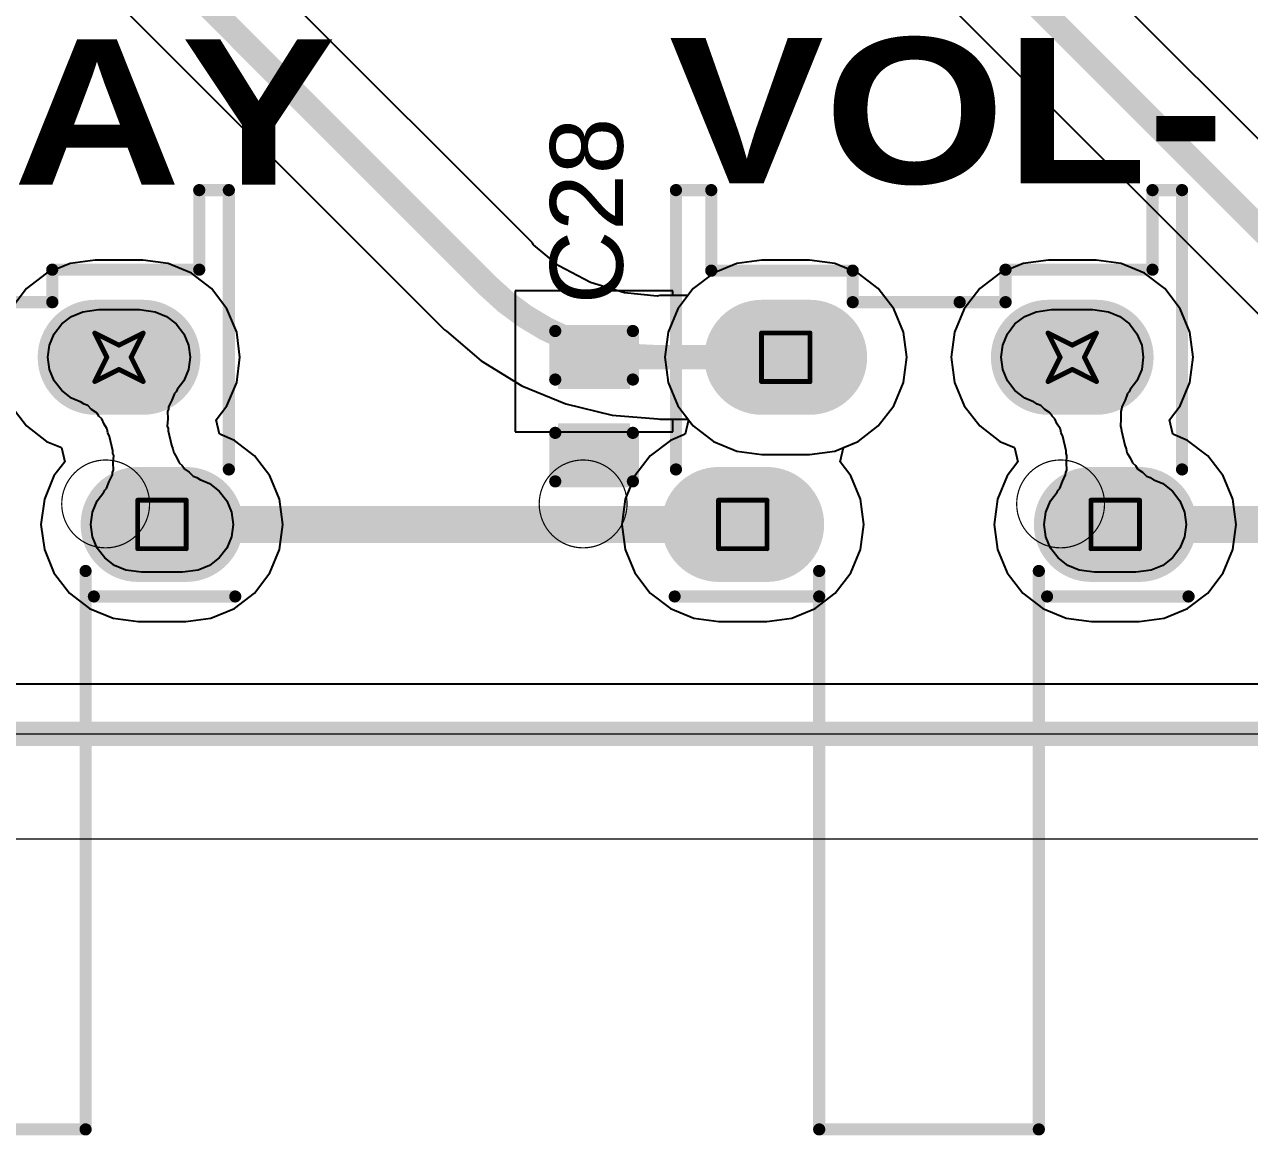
# Model space of a CAD drawing. Header units: inches. Extents: x -5 to 501, y -9 to 81.
# Drawn here: x 43.95 to 56.78, y -4.21 to 7.42 of the extents above; entities that cross this region are included whole.
import ezdxf

# ---------------------------------------------------------------- set-up
doc = ezdxf.new("R2010")
doc.units = ezdxf.units.IN
for name, color, linetype in [('Board Outline', 216, 'Continuous'), ('Bottom Layer', 5, 'Continuous'), ('Bottom Solder', 6, 'Continuous'), ('Drill Drawing', 1, 'Continuous'), ('Ground', 16, 'Continuous'), ('Mechanical 4', 56, 'Continuous'), ('Multi-Layer', 9, 'Continuous'), ('Pad Holes', 156, 'Continuous'), ('Power', 76, 'Continuous'), ('Top Layer', 1, 'Continuous'), ('Top Overlay', 2, 'Continuous'), ('Top Paste', 8, 'Continuous'), ('Top Solder', 216, 'Continuous')]:
    doc.layers.add(name, color=color, linetype=linetype)
doc.styles.add('Arial', font='', dxfattribs={"height": 0.2})
doc.styles.add('Arial Black_Bold', font='', dxfattribs={"height": 0.2})
doc.styles.get('Arial').set_extended_font_data('Arial')
doc.styles.get('Arial Black_Bold').set_extended_font_data('Arial Black', bold=True)

msp = doc.modelspace()

# ---------------------------------------------------------------- hatches: boundary and pattern name
at = {"layer": 'Bottom Layer'}
h = msp.add_hatch(color=5, dxfattribs=at)
edge = h.paths.add_edge_path()
edge.add_arc((44.69, 3.941), 0.5, 90, 270)
edge.add_line((44.69, 3.441), (45.19, 3.441))
edge.add_arc((45.19, 3.941), 0.5, 270, 450)
edge.add_line((45.19, 4.441), (44.69, 4.441))
h = msp.add_hatch(color=5, dxfattribs=at)
edge = h.paths.add_edge_path()
edge.add_arc((51.672, 3.941), 0.5, 90, 270)
edge.add_line((51.672, 3.441), (52.172, 3.441))
edge.add_arc((52.172, 3.941), 0.5, 270, 450)
edge.add_line((52.172, 4.441), (51.672, 4.441))
h = msp.add_hatch(color=5, dxfattribs=at)
edge = h.paths.add_edge_path()
edge.add_arc((54.672, 3.941), 0.5, 90, 270)
edge.add_line((54.672, 3.441), (55.172, 3.441))
edge.add_arc((55.172, 3.941), 0.5, 270, 450)
edge.add_line((55.172, 4.441), (54.672, 4.441))
h = msp.add_hatch(color=5, dxfattribs=at)
edge = h.paths.add_edge_path()
edge.add_arc((45.14, 2.191), 0.5, 90, 270)
edge.add_line((45.14, 1.691), (45.64, 1.691))
edge.add_arc((45.64, 2.191), 0.5, 270, 450)
edge.add_line((45.64, 2.691), (45.14, 2.691))
h = msp.add_hatch(color=5, dxfattribs=at)
edge = h.paths.add_edge_path()
edge.add_arc((51.222, 2.191), 0.5, 90, 270)
edge.add_line((51.222, 1.691), (51.722, 1.691))
edge.add_arc((51.722, 2.191), 0.5, 270, 450)
edge.add_line((51.722, 2.691), (51.222, 2.691))
h = msp.add_hatch(color=5, dxfattribs=at)
edge = h.paths.add_edge_path()
edge.add_arc((55.122, 2.191), 0.5, 90, 270)
edge.add_line((55.122, 1.691), (55.622, 1.691))
edge.add_arc((55.622, 2.191), 0.5, 270, 450)
edge.add_line((55.622, 2.691), (55.122, 2.691))
at = {"layer": 'Bottom Solder'}
h = msp.add_hatch(color=6, dxfattribs=at)
edge = h.paths.add_edge_path()
edge.add_arc((44.69, 3.941), 0.602, 90, 270)
edge.add_line((44.69, 3.339), (45.19, 3.339))
edge.add_arc((45.19, 3.941), 0.602, 270, 450)
edge.add_line((45.19, 4.543), (44.69, 4.543))
h = msp.add_hatch(color=6, dxfattribs=at)
edge = h.paths.add_edge_path()
edge.add_arc((51.672, 3.941), 0.602, 90, 270)
edge.add_line((51.672, 3.339), (52.172, 3.339))
edge.add_arc((52.172, 3.941), 0.602, 270, 450)
edge.add_line((52.172, 4.543), (51.672, 4.543))
h = msp.add_hatch(color=6, dxfattribs=at)
edge = h.paths.add_edge_path()
edge.add_arc((54.672, 3.941), 0.602, 90, 270)
edge.add_line((54.672, 3.339), (55.172, 3.339))
edge.add_arc((55.172, 3.941), 0.602, 270, 450)
edge.add_line((55.172, 4.543), (54.672, 4.543))
h = msp.add_hatch(color=6, dxfattribs=at)
edge = h.paths.add_edge_path()
edge.add_arc((45.14, 2.191), 0.602, 90, 270)
edge.add_line((45.14, 1.589), (45.64, 1.589))
edge.add_arc((45.64, 2.191), 0.602, 270, 450)
edge.add_line((45.64, 2.793), (45.14, 2.793))
h = msp.add_hatch(color=6, dxfattribs=at)
edge = h.paths.add_edge_path()
edge.add_arc((51.222, 2.191), 0.602, 90, 270)
edge.add_line((51.222, 1.589), (51.722, 1.589))
edge.add_arc((51.722, 2.191), 0.602, 270, 450)
edge.add_line((51.722, 2.793), (51.222, 2.793))
h = msp.add_hatch(color=6, dxfattribs=at)
edge = h.paths.add_edge_path()
edge.add_arc((55.122, 2.191), 0.602, 90, 270)
edge.add_line((55.122, 1.589), (55.622, 1.589))
edge.add_arc((55.622, 2.191), 0.602, 270, 450)
edge.add_line((55.622, 2.793), (55.122, 2.793))
at = {"layer": 'Ground'}
h = msp.add_hatch(color=16, dxfattribs=at)
edge = h.paths.add_edge_path()
edge.add_arc((44.69, 3.941), 0.5, 90, 270)
edge.add_line((44.69, 3.441), (45.19, 3.441))
edge.add_arc((45.19, 3.941), 0.5, 270, 450)
edge.add_line((45.19, 4.441), (44.69, 4.441))
h = msp.add_hatch(color=16, dxfattribs=at)
edge = h.paths.add_edge_path()
edge.add_arc((51.672, 3.941), 0.5, 90, 270)
edge.add_line((51.672, 3.441), (52.172, 3.441))
edge.add_arc((52.172, 3.941), 0.5, 270, 450)
edge.add_line((52.172, 4.441), (51.672, 4.441))
h = msp.add_hatch(color=16, dxfattribs=at)
edge = h.paths.add_edge_path()
edge.add_arc((54.672, 3.941), 0.5, 90, 270)
edge.add_line((54.672, 3.441), (55.172, 3.441))
edge.add_arc((55.172, 3.941), 0.5, 270, 450)
edge.add_line((55.172, 4.441), (54.672, 4.441))
h = msp.add_hatch(color=16, dxfattribs=at)
edge = h.paths.add_edge_path()
edge.add_arc((45.14, 2.191), 0.5, 90, 270)
edge.add_line((45.14, 1.691), (45.64, 1.691))
edge.add_arc((45.64, 2.191), 0.5, 270, 450)
edge.add_line((45.64, 2.691), (45.14, 2.691))
h = msp.add_hatch(color=16, dxfattribs=at)
edge = h.paths.add_edge_path()
edge.add_arc((51.222, 2.191), 0.5, 90, 270)
edge.add_line((51.222, 1.691), (51.722, 1.691))
edge.add_arc((51.722, 2.191), 0.5, 270, 450)
edge.add_line((51.722, 2.691), (51.222, 2.691))
h = msp.add_hatch(color=16, dxfattribs=at)
edge = h.paths.add_edge_path()
edge.add_arc((55.122, 2.191), 0.5, 90, 270)
edge.add_line((55.122, 1.691), (55.622, 1.691))
edge.add_arc((55.622, 2.191), 0.5, 270, 450)
edge.add_line((55.622, 2.691), (55.122, 2.691))
at = {"layer": 'Multi-Layer'}
h = msp.add_hatch(color=9, dxfattribs=at)
edge = h.paths.add_edge_path()
edge.add_arc((44.69, 3.941), 0.5, 90, 270)
edge.add_line((44.69, 3.441), (45.19, 3.441))
edge.add_arc((45.19, 3.941), 0.5, 270, 450)
edge.add_line((45.19, 4.441), (44.69, 4.441))
h = msp.add_hatch(color=9, dxfattribs=at)
edge = h.paths.add_edge_path()
edge.add_arc((51.672, 3.941), 0.5, 90, 270)
edge.add_line((51.672, 3.441), (52.172, 3.441))
edge.add_arc((52.172, 3.941), 0.5, 270, 450)
edge.add_line((52.172, 4.441), (51.672, 4.441))
h = msp.add_hatch(color=9, dxfattribs=at)
edge = h.paths.add_edge_path()
edge.add_arc((54.672, 3.941), 0.5, 90, 270)
edge.add_line((54.672, 3.441), (55.172, 3.441))
edge.add_arc((55.172, 3.941), 0.5, 270, 450)
edge.add_line((55.172, 4.441), (54.672, 4.441))
h = msp.add_hatch(color=9, dxfattribs=at)
edge = h.paths.add_edge_path()
edge.add_arc((45.14, 2.191), 0.5, 90, 270)
edge.add_line((45.14, 1.691), (45.64, 1.691))
edge.add_arc((45.64, 2.191), 0.5, 270, 450)
edge.add_line((45.64, 2.691), (45.14, 2.691))
h = msp.add_hatch(color=9, dxfattribs=at)
edge = h.paths.add_edge_path()
edge.add_arc((51.222, 2.191), 0.5, 90, 270)
edge.add_line((51.222, 1.691), (51.722, 1.691))
edge.add_arc((51.722, 2.191), 0.5, 270, 450)
edge.add_line((51.722, 2.691), (51.222, 2.691))
h = msp.add_hatch(color=9, dxfattribs=at)
edge = h.paths.add_edge_path()
edge.add_arc((55.122, 2.191), 0.5, 90, 270)
edge.add_line((55.122, 1.691), (55.622, 1.691))
edge.add_arc((55.622, 2.191), 0.5, 270, 450)
edge.add_line((55.622, 2.691), (55.122, 2.691))
at = {"layer": 'Pad Holes'}
h = msp.add_hatch(color=7, dxfattribs=at)
edge = h.paths.add_edge_path()
edge.add_arc((44.79, 3.941), 0.3, 90, 270)
edge.add_line((44.79, 3.641), (45.09, 3.641))
edge.add_arc((45.09, 3.941), 0.3, 270, 450)
edge.add_line((45.09, 4.241), (44.79, 4.241))
h = msp.add_hatch(color=7, dxfattribs=at)
edge = h.paths.add_edge_path()
edge.add_arc((51.772, 3.941), 0.3, 90, 270)
edge.add_line((51.772, 3.641), (52.072, 3.641))
edge.add_arc((52.072, 3.941), 0.3, 270, 450)
edge.add_line((52.072, 4.241), (51.772, 4.241))
h = msp.add_hatch(color=7, dxfattribs=at)
edge = h.paths.add_edge_path()
edge.add_arc((54.772, 3.941), 0.3, 90, 270)
edge.add_line((54.772, 3.641), (55.072, 3.641))
edge.add_arc((55.072, 3.941), 0.3, 270, 450)
edge.add_line((55.072, 4.241), (54.772, 4.241))
h = msp.add_hatch(color=7, dxfattribs=at)
edge = h.paths.add_edge_path()
edge.add_arc((45.24, 2.191), 0.3, 90, 270)
edge.add_line((45.24, 1.891), (45.54, 1.891))
edge.add_arc((45.54, 2.191), 0.3, 270, 450)
edge.add_line((45.54, 2.491), (45.24, 2.491))
h = msp.add_hatch(color=7, dxfattribs=at)
edge = h.paths.add_edge_path()
edge.add_arc((51.322, 2.191), 0.3, 90, 270)
edge.add_line((51.322, 1.891), (51.622, 1.891))
edge.add_arc((51.622, 2.191), 0.3, 270, 450)
edge.add_line((51.622, 2.491), (51.322, 2.491))
h = msp.add_hatch(color=7, dxfattribs=at)
edge = h.paths.add_edge_path()
edge.add_arc((55.222, 2.191), 0.3, 90, 270)
edge.add_line((55.222, 1.891), (55.522, 1.891))
edge.add_arc((55.522, 2.191), 0.3, 270, 450)
edge.add_line((55.522, 2.491), (55.222, 2.491))
at = {"layer": 'Power'}
h = msp.add_hatch(color=76, dxfattribs=at)
edge = h.paths.add_edge_path()
edge.add_arc((44.69, 3.941), 0.5, 90, 270)
edge.add_line((44.69, 3.441), (45.19, 3.441))
edge.add_arc((45.19, 3.941), 0.5, 270, 450)
edge.add_line((45.19, 4.441), (44.69, 4.441))
h = msp.add_hatch(color=76, dxfattribs=at)
edge = h.paths.add_edge_path()
edge.add_arc((51.672, 3.941), 0.5, 90, 270)
edge.add_line((51.672, 3.441), (52.172, 3.441))
edge.add_arc((52.172, 3.941), 0.5, 270, 450)
edge.add_line((52.172, 4.441), (51.672, 4.441))
h = msp.add_hatch(color=76, dxfattribs=at)
edge = h.paths.add_edge_path()
edge.add_arc((54.672, 3.941), 0.5, 90, 270)
edge.add_line((54.672, 3.441), (55.172, 3.441))
edge.add_arc((55.172, 3.941), 0.5, 270, 450)
edge.add_line((55.172, 4.441), (54.672, 4.441))
h = msp.add_hatch(color=76, dxfattribs=at)
edge = h.paths.add_edge_path()
edge.add_arc((45.14, 2.191), 0.5, 90, 270)
edge.add_line((45.14, 1.691), (45.64, 1.691))
edge.add_arc((45.64, 2.191), 0.5, 270, 450)
edge.add_line((45.64, 2.691), (45.14, 2.691))
h = msp.add_hatch(color=76, dxfattribs=at)
edge = h.paths.add_edge_path()
edge.add_arc((51.222, 2.191), 0.5, 90, 270)
edge.add_line((51.222, 1.691), (51.722, 1.691))
edge.add_arc((51.722, 2.191), 0.5, 270, 450)
edge.add_line((51.722, 2.691), (51.222, 2.691))
h = msp.add_hatch(color=76, dxfattribs=at)
edge = h.paths.add_edge_path()
edge.add_arc((55.122, 2.191), 0.5, 90, 270)
edge.add_line((55.122, 1.691), (55.622, 1.691))
edge.add_arc((55.622, 2.191), 0.5, 270, 450)
edge.add_line((55.622, 2.691), (55.122, 2.691))
at = {"layer": 'Top Layer'}
h = msp.add_hatch(color=1, dxfattribs=at)
edge = h.paths.add_edge_path()
edge.add_arc((44.69, 3.941), 0.5, 90, 270)
edge.add_line((44.69, 3.441), (45.19, 3.441))
edge.add_arc((45.19, 3.941), 0.5, 270, 450)
edge.add_line((45.19, 4.441), (44.69, 4.441))
h = msp.add_hatch(color=1, dxfattribs=at)
edge = h.paths.add_edge_path()
edge.add_arc((51.672, 3.941), 0.5, 90, 270)
edge.add_line((51.672, 3.441), (52.172, 3.441))
edge.add_arc((52.172, 3.941), 0.5, 270, 450)
edge.add_line((52.172, 4.441), (51.672, 4.441))
h = msp.add_hatch(color=1, dxfattribs=at)
edge = h.paths.add_edge_path()
edge.add_arc((54.672, 3.941), 0.5, 90, 270)
edge.add_line((54.672, 3.441), (55.172, 3.441))
edge.add_arc((55.172, 3.941), 0.5, 270, 450)
edge.add_line((55.172, 4.441), (54.672, 4.441))
for points in [[(50.232, 3.67), (49.597, 3.67), (49.597, 4.128), (50.232, 4.128)], [(50.232, 2.731), (49.597, 2.731), (49.597, 3.188), (50.232, 3.188)]]:
    msp.add_hatch(color=1, dxfattribs=at).paths.add_polyline_path(points)
h = msp.add_hatch(color=1, dxfattribs=at)
edge = h.paths.add_edge_path()
edge.add_arc((45.14, 2.191), 0.5, 90, 270)
edge.add_line((45.14, 1.691), (45.64, 1.691))
edge.add_arc((45.64, 2.191), 0.5, 270, 450)
edge.add_line((45.64, 2.691), (45.14, 2.691))
h = msp.add_hatch(color=1, dxfattribs=at)
edge = h.paths.add_edge_path()
edge.add_arc((51.222, 2.191), 0.5, 90, 270)
edge.add_line((51.222, 1.691), (51.722, 1.691))
edge.add_arc((51.722, 2.191), 0.5, 270, 450)
edge.add_line((51.722, 2.691), (51.222, 2.691))
h = msp.add_hatch(color=1, dxfattribs=at)
edge = h.paths.add_edge_path()
edge.add_arc((55.122, 2.191), 0.5, 90, 270)
edge.add_line((55.122, 1.691), (55.622, 1.691))
edge.add_arc((55.622, 2.191), 0.5, 270, 450)
edge.add_line((55.622, 2.691), (55.122, 2.691))
at = {"layer": 'Top Paste'}
for points in [[(50.232, 3.67), (49.597, 3.67), (49.597, 4.128), (50.232, 4.128)], [(50.232, 2.731), (49.597, 2.731), (49.597, 3.188), (50.232, 3.188)]]:
    msp.add_hatch(color=8, dxfattribs=at).paths.add_polyline_path(points)
at = {"layer": 'Top Solder'}
h = msp.add_hatch(color=216, dxfattribs=at)
edge = h.paths.add_edge_path()
edge.add_arc((44.69, 3.941), 0.602, 90, 270)
edge.add_line((44.69, 3.339), (45.19, 3.339))
edge.add_arc((45.19, 3.941), 0.602, 270, 450)
edge.add_line((45.19, 4.543), (44.69, 4.543))
h = msp.add_hatch(color=216, dxfattribs=at)
edge = h.paths.add_edge_path()
edge.add_arc((51.672, 3.941), 0.602, 90, 270)
edge.add_line((51.672, 3.339), (52.172, 3.339))
edge.add_arc((52.172, 3.941), 0.602, 270, 450)
edge.add_line((52.172, 4.543), (51.672, 4.543))
h = msp.add_hatch(color=216, dxfattribs=at)
edge = h.paths.add_edge_path()
edge.add_arc((54.672, 3.941), 0.602, 90, 270)
edge.add_line((54.672, 3.339), (55.172, 3.339))
edge.add_arc((55.172, 3.941), 0.602, 270, 450)
edge.add_line((55.172, 4.543), (54.672, 4.543))
for points in [[(50.292, 3.61), (49.537, 3.61), (49.537, 4.187), (50.292, 4.187)], [(50.292, 2.671), (49.537, 2.671), (49.537, 3.248), (50.292, 3.248)]]:
    msp.add_hatch(color=216, dxfattribs=at).paths.add_polyline_path(points)
h = msp.add_hatch(color=216, dxfattribs=at)
edge = h.paths.add_edge_path()
edge.add_arc((45.14, 2.191), 0.602, 90, 270)
edge.add_line((45.14, 1.589), (45.64, 1.589))
edge.add_arc((45.64, 2.191), 0.602, 270, 450)
edge.add_line((45.64, 2.793), (45.14, 2.793))
h = msp.add_hatch(color=216, dxfattribs=at)
edge = h.paths.add_edge_path()
edge.add_arc((51.222, 2.191), 0.602, 90, 270)
edge.add_line((51.222, 1.589), (51.722, 1.589))
edge.add_arc((51.722, 2.191), 0.602, 270, 450)
edge.add_line((51.722, 2.793), (51.222, 2.793))
h = msp.add_hatch(color=216, dxfattribs=at)
edge = h.paths.add_edge_path()
edge.add_arc((55.122, 2.191), 0.602, 90, 270)
edge.add_line((55.122, 1.589), (55.622, 1.589))
edge.add_arc((55.622, 2.191), 0.602, 270, 450)
edge.add_line((55.622, 2.793), (55.122, 2.793))

# ---------------------------------------------------------------- linework, layer by layer
at = {"layer": 'Board Outline', "const_width": 0.254}
msp.add_lwpolyline([(0, 0), (115, 0)], dxfattribs=at)
at = {"layer": 'Bottom Layer'}
for p, q in [((46.59, 14.673), (57.036, 4.227)), ((49.265, 5.143), (42.553, 11.855)), ((57.952, 5.143), (51.705, 11.39)), ((41.726, 10.85), (48.35, 4.227)), ((49.282, 5.117), (49.265, 5.143)), ((49.547, 4.9), (49.282, 5.117)), ((49.876, 4.724), (49.547, 4.9)), ((51.409, 4.923), (51.164, 4.821)), ((51.672, 4.958), (51.409, 4.923)), ((52.172, 4.958), (51.672, 4.958)), ((52.435, 4.923), (52.172, 4.958)), ((52.68, 4.821), (52.435, 4.923)), ((51.164, 4.821), (50.953, 4.66)), ((52.891, 4.66), (52.68, 4.821)), ((50.233, 4.616), (49.876, 4.724)), ((50.953, 4.66), (50.898, 4.588)), ((53.052, 4.449), (52.891, 4.66)), ((50.574, 4.582), (50.233, 4.616)), ((50.603, 4.588), (50.574, 4.582)), ((50.898, 4.588), (50.603, 4.588)), ((53.154, 4.204), (53.052, 4.449)), ((48.35, 4.227), (48.368, 4.215)), ((48.368, 4.215), (48.732, 3.904)), ((53.189, 3.941), (53.154, 4.204)), ((48.732, 3.904), (49.158, 3.643)), ((53.154, 3.678), (53.189, 3.941)), ((49.158, 3.643), (49.619, 3.452)), ((53.052, 3.433), (53.154, 3.678)), ((49.619, 3.452), (50.105, 3.335)), ((50.105, 3.335), (50.582, 3.298)), ((52.891, 3.222), (53.052, 3.433)), ((50.582, 3.298), (50.603, 3.294)), ((50.603, 3.294), (50.898, 3.294)), ((50.898, 3.294), (50.953, 3.222)), ((50.953, 3.222), (51.164, 3.061)), ((52.68, 3.061), (52.891, 3.222)), ((51.164, 3.061), (51.409, 2.959)), ((51.409, 2.959), (51.672, 2.924)), ((52.172, 2.924), (52.435, 2.959)), ((52.435, 2.959), (52.68, 3.061)), ((51.672, 2.924), (52.172, 2.924)), ((96.027, 0.518), (26.702, 0.518))]:
    msp.add_line(p, q, dxfattribs=at)
at = {"layer": 'Bottom Layer', "const_width": 0.254}
for points in [[(47.048, 15.131), (57.494, 4.685)], [(42.095, 11.397), (48.807, 4.685)], [(50.603, 3.941), (51.922, 3.941)]]:
    msp.add_lwpolyline(points, dxfattribs=at)
at = {"layer": 'Bottom Layer', "const_width": 0.127}
for points in [[(48.744, 4.685, 1), (48.871, 4.685, 1)], [(48.744, 4.685, 1), (48.871, 4.685, 1)], [(50.54, 3.941, 1), (50.667, 3.941, 1)], [(50.54, 3.941, 1), (50.667, 3.941, 1)], [(51.858, 3.941, 1), (51.985, 3.941, 1)]]:
    msp.add_lwpolyline(points, format="xyb", close=True, dxfattribs=at)
at = {"layer": 'Bottom Layer', "const_width": 0.254}
msp.add_lwpolyline([(50.603, 3.941, -0.198912), (48.807, 4.685)], format="xyb", dxfattribs=at)
at = {"layer": 'Drill Drawing', "const_width": 0.0508}
for points in [[(44.686, 4.195), (44.94, 4.068)], [(44.686, 4.195), (44.813, 3.941)], [(44.94, 4.068), (45.194, 4.195)], [(45.067, 3.941), (45.194, 4.195)], [(51.668, 4.195), (52.176, 4.195)], [(51.668, 3.687), (51.668, 4.195)], [(52.176, 3.687), (52.176, 4.195)], [(54.668, 4.195), (54.922, 4.068)], [(54.668, 4.195), (54.795, 3.941)], [(54.922, 4.068), (55.176, 4.195)], [(55.049, 3.941), (55.176, 4.195)], [(44.686, 3.687), (44.813, 3.941)], [(45.067, 3.941), (45.194, 3.687)], [(54.668, 3.687), (54.795, 3.941)], [(55.049, 3.941), (55.176, 3.687)], [(44.686, 3.687), (44.94, 3.814)], [(44.94, 3.814), (45.194, 3.687)], [(54.668, 3.687), (54.922, 3.814)], [(54.922, 3.814), (55.176, 3.687)], [(51.668, 3.687), (52.176, 3.687)], [(45.136, 2.445), (45.644, 2.445)], [(45.136, 1.937), (45.136, 2.445)], [(45.644, 1.937), (45.644, 2.445)], [(51.218, 2.445), (51.726, 2.445)], [(51.218, 1.937), (51.218, 2.445)], [(51.726, 1.937), (51.726, 2.445)], [(55.118, 2.445), (55.626, 2.445)], [(55.118, 1.937), (55.118, 2.445)], [(55.626, 1.937), (55.626, 2.445)], [(45.136, 1.937), (45.644, 1.937)], [(51.218, 1.937), (51.726, 1.937)], [(55.118, 1.937), (55.626, 1.937)]]:
    msp.add_lwpolyline(points, dxfattribs=at)
at = {"layer": 'Drill Drawing', "const_width": 0.0254}
for points in [[(44.673, 4.195, 1), (44.698, 4.195, 1)], [(44.673, 4.195, 1), (44.698, 4.195, 1)], [(45.181, 4.195, 1), (45.206, 4.195, 1)], [(45.181, 4.195, 1), (45.206, 4.195, 1)], [(51.655, 4.195, 1), (51.681, 4.195, 1)], [(51.655, 4.195, 1), (51.681, 4.195, 1)], [(52.163, 4.195, 1), (52.189, 4.195, 1)], [(52.163, 4.195, 1), (52.189, 4.195, 1)], [(54.655, 4.195, 1), (54.681, 4.195, 1)], [(54.655, 4.195, 1), (54.681, 4.195, 1)], [(55.163, 4.195, 1), (55.189, 4.195, 1)], [(55.163, 4.195, 1), (55.189, 4.195, 1)], [(44.927, 4.068, 1), (44.952, 4.068, 1)], [(44.927, 4.068, 1), (44.952, 4.068, 1)], [(54.909, 4.068, 1), (54.935, 4.068, 1)], [(54.909, 4.068, 1), (54.935, 4.068, 1)], [(44.8, 3.941, 1), (44.825, 3.941, 1)], [(44.8, 3.941, 1), (44.825, 3.941, 1)], [(45.054, 3.941, 1), (45.079, 3.941, 1)], [(45.054, 3.941, 1), (45.079, 3.941, 1)], [(54.782, 3.941, 1), (54.808, 3.941, 1)], [(54.782, 3.941, 1), (54.808, 3.941, 1)], [(55.036, 3.941, 1), (55.062, 3.941, 1)], [(55.036, 3.941, 1), (55.062, 3.941, 1)], [(44.927, 3.814, 1), (44.952, 3.814, 1)], [(44.927, 3.814, 1), (44.952, 3.814, 1)], [(54.909, 3.814, 1), (54.935, 3.814, 1)], [(54.909, 3.814, 1), (54.935, 3.814, 1)], [(44.673, 3.687, 1), (44.698, 3.687, 1)], [(44.673, 3.687, 1), (44.698, 3.687, 1)], [(45.181, 3.687, 1), (45.206, 3.687, 1)], [(45.181, 3.687, 1), (45.206, 3.687, 1)], [(51.655, 3.687, 1), (51.681, 3.687, 1)], [(51.655, 3.687, 1), (51.681, 3.687, 1)], [(52.163, 3.687, 1), (52.189, 3.687, 1)], [(52.163, 3.687, 1), (52.189, 3.687, 1)], [(54.655, 3.687, 1), (54.681, 3.687, 1)], [(54.655, 3.687, 1), (54.681, 3.687, 1)], [(55.163, 3.687, 1), (55.189, 3.687, 1)], [(55.163, 3.687, 1), (55.189, 3.687, 1)], [(45.123, 2.445, 1), (45.148, 2.445, 1)], [(45.123, 2.445, 1), (45.148, 2.445, 1)], [(45.631, 2.445, 1), (45.657, 2.445, 1)], [(45.631, 2.445, 1), (45.657, 2.445, 1)], [(51.205, 2.445, 1), (51.231, 2.445, 1)], [(51.205, 2.445, 1), (51.231, 2.445, 1)], [(51.713, 2.445, 1), (51.739, 2.445, 1)], [(51.713, 2.445, 1), (51.739, 2.445, 1)], [(55.105, 2.445, 1), (55.131, 2.445, 1)], [(55.105, 2.445, 1), (55.131, 2.445, 1)], [(55.613, 2.445, 1), (55.639, 2.445, 1)], [(55.613, 2.445, 1), (55.639, 2.445, 1)], [(45.123, 1.937, 1), (45.148, 1.937, 1)], [(45.123, 1.937, 1), (45.148, 1.937, 1)], [(45.631, 1.937, 1), (45.657, 1.937, 1)], [(45.631, 1.937, 1), (45.657, 1.937, 1)], [(51.205, 1.937, 1), (51.231, 1.937, 1)], [(51.205, 1.937, 1), (51.231, 1.937, 1)], [(51.713, 1.937, 1), (51.739, 1.937, 1)], [(51.713, 1.937, 1), (51.739, 1.937, 1)], [(55.105, 1.937, 1), (55.131, 1.937, 1)], [(55.105, 1.937, 1), (55.131, 1.937, 1)], [(55.613, 1.937, 1), (55.639, 1.937, 1)], [(55.613, 1.937, 1), (55.639, 1.937, 1)]]:
    msp.add_lwpolyline(points, format="xyb", close=True, dxfattribs=at)
at = {"layer": 'Ground'}
for p, q in [((51.409, 4.923), (51.164, 4.821)), ((51.672, 4.958), (51.409, 4.923)), ((52.172, 4.958), (51.672, 4.958)), ((52.435, 4.923), (52.172, 4.958)), ((52.68, 4.821), (52.435, 4.923)), ((51.164, 4.821), (50.953, 4.66)), ((52.891, 4.66), (52.68, 4.821)), ((50.953, 4.66), (50.791, 4.449)), ((53.052, 4.449), (52.891, 4.66)), ((50.791, 4.449), (50.69, 4.204)), ((53.154, 4.204), (53.052, 4.449)), ((50.69, 4.204), (50.655, 3.941)), ((53.189, 3.941), (53.154, 4.204)), ((50.655, 3.941), (50.69, 3.678)), ((53.154, 3.678), (53.189, 3.941)), ((50.69, 3.678), (50.791, 3.433)), ((53.052, 3.433), (53.154, 3.678)), ((50.791, 3.433), (50.953, 3.222)), ((52.891, 3.222), (53.052, 3.433)), ((50.953, 3.222), (51.164, 3.061)), ((52.68, 3.061), (52.891, 3.222)), ((51.164, 3.061), (51.409, 2.959)), ((51.409, 2.959), (51.672, 2.924)), ((52.172, 2.924), (52.435, 2.959)), ((52.435, 2.959), (52.68, 3.061)), ((51.672, 2.924), (52.172, 2.924)), ((96.027, 0.518), (0.518, 0.518))]:
    msp.add_line(p, q, dxfattribs=at)
at = {"layer": 'Mechanical 4'}
for points, const_width in [([(45.26, 2.406, 1), (44.34, 2.406, 1)], 0.0127), ([(50.26, 2.406, 1), (49.34, 2.406, 1)], 0.0127), ([(55.26, 2.406, 1), (54.34, 2.406, 1)], 0.0127), ([(44.337, 2.406, 1), (44.343, 2.406, 1)], 0.00635), ([(45.257, 2.406, 1), (45.263, 2.406, 1)], 0.00635), ([(49.337, 2.406, 1), (49.343, 2.406, 1)], 0.00635), ([(50.257, 2.406, 1), (50.263, 2.406, 1)], 0.00635), ([(54.337, 2.406, 1), (54.343, 2.406, 1)], 0.00635), ([(55.257, 2.406, 1), (55.263, 2.406, 1)], 0.00635)]:
    msp.add_lwpolyline(points, format="xyb", close=True, dxfattribs=dict(at, const_width=const_width))
at = {"layer": 'Mechanical 4', "const_width": 0.0127}
for points in [[(0.001, -0.002), (115.001, -0.002)], [(4.678, -1.102), (110.278, -1.102)]]:
    msp.add_lwpolyline(points, dxfattribs=at)
at = {"layer": 'Power'}
for p, q in [((44.427, 4.923), (44.181, 4.821)), ((44.69, 4.958), (44.427, 4.923)), ((45.19, 4.958), (44.69, 4.958)), ((45.453, 4.923), (45.19, 4.958)), ((45.698, 4.821), (45.453, 4.923)), ((51.409, 4.923), (51.164, 4.821)), ((51.672, 4.958), (51.409, 4.923)), ((52.172, 4.958), (51.672, 4.958)), ((52.435, 4.923), (52.172, 4.958)), ((52.68, 4.821), (52.435, 4.923)), ((54.409, 4.923), (54.164, 4.821)), ((54.672, 4.958), (54.409, 4.923)), ((55.172, 4.958), (54.672, 4.958)), ((55.435, 4.923), (55.172, 4.958)), ((55.68, 4.821), (55.435, 4.923)), ((44.181, 4.821), (43.971, 4.66)), ((45.909, 4.66), (45.698, 4.821)), ((51.164, 4.821), (50.953, 4.66)), ((52.891, 4.66), (52.68, 4.821)), ((54.164, 4.821), (53.953, 4.66)), ((55.891, 4.66), (55.68, 4.821)), ((43.971, 4.66), (43.809, 4.449)), ((46.07, 4.449), (45.909, 4.66)), ((50.953, 4.66), (50.791, 4.449)), ((53.052, 4.449), (52.891, 4.66)), ((53.953, 4.66), (53.791, 4.449)), ((56.052, 4.449), (55.891, 4.66)), ((44.34, 4.291), (44.443, 4.369)), ((44.443, 4.369), (44.562, 4.418)), ((44.562, 4.418), (44.724, 4.44)), ((44.724, 4.44), (45.156, 4.44)), ((45.156, 4.44), (45.318, 4.418)), ((45.318, 4.418), (45.437, 4.369)), ((45.437, 4.369), (45.539, 4.291)), ((46.172, 4.204), (46.07, 4.449)), ((50.791, 4.449), (50.69, 4.204)), ((53.154, 4.204), (53.052, 4.449)), ((53.791, 4.449), (53.69, 4.204)), ((54.322, 4.291), (54.425, 4.369)), ((54.425, 4.369), (54.544, 4.418)), ((54.544, 4.418), (54.706, 4.44)), ((54.706, 4.44), (55.138, 4.44)), ((55.138, 4.44), (55.3, 4.418)), ((55.3, 4.418), (55.419, 4.369)), ((55.419, 4.369), (55.521, 4.291)), ((56.154, 4.204), (56.052, 4.449)), ((44.262, 4.188), (44.34, 4.291)), ((45.539, 4.291), (45.618, 4.188)), ((54.244, 4.188), (54.322, 4.291)), ((55.521, 4.291), (55.6, 4.188)), ((44.212, 4.069), (44.262, 4.188)), ((45.618, 4.188), (45.667, 4.069)), ((46.206, 3.941), (46.172, 4.204)), ((50.69, 4.204), (50.655, 3.941)), ((53.189, 3.941), (53.154, 4.204)), ((53.69, 4.204), (53.655, 3.941)), ((54.195, 4.069), (54.244, 4.188)), ((55.6, 4.188), (55.649, 4.069)), ((56.189, 3.941), (56.154, 4.204)), ((44.195, 3.941), (44.212, 4.069)), ((45.667, 4.069), (45.684, 3.941)), ((54.178, 3.941), (54.195, 4.069)), ((55.649, 4.069), (55.666, 3.941)), ((44.212, 3.813), (44.195, 3.941)), ((45.684, 3.941), (45.667, 3.813)), ((46.172, 3.678), (46.206, 3.941)), ((50.655, 3.941), (50.69, 3.678)), ((53.154, 3.678), (53.189, 3.941)), ((53.655, 3.941), (53.69, 3.678)), ((54.195, 3.813), (54.178, 3.941)), ((55.666, 3.941), (55.649, 3.813)), ((56.154, 3.678), (56.189, 3.941)), ((44.262, 3.694), (44.212, 3.813)), ((45.667, 3.813), (45.618, 3.694)), ((54.244, 3.694), (54.195, 3.813)), ((55.649, 3.813), (55.6, 3.694)), ((44.34, 3.592), (44.262, 3.694)), ((45.548, 3.603), (45.537, 3.581)), ((45.618, 3.694), (45.548, 3.603)), ((46.07, 3.433), (46.172, 3.678)), ((50.69, 3.678), (50.791, 3.433)), ((53.052, 3.433), (53.154, 3.678)), ((53.69, 3.678), (53.791, 3.433)), ((54.322, 3.592), (54.244, 3.694)), ((55.53, 3.603), (55.519, 3.581)), ((55.6, 3.694), (55.53, 3.603)), ((56.052, 3.433), (56.154, 3.678)), ((44.443, 3.513), (44.34, 3.592)), ((44.534, 3.475), (44.443, 3.513)), ((44.536, 3.474), (44.534, 3.475)), ((44.538, 3.473), (44.536, 3.474)), ((44.574, 3.449), (44.538, 3.473)), ((45.493, 3.491), (45.458, 3.421)), ((45.52, 3.563), (45.493, 3.491)), ((45.537, 3.581), (45.52, 3.563)), ((54.425, 3.513), (54.322, 3.592)), ((54.516, 3.475), (54.425, 3.513)), ((54.518, 3.474), (54.516, 3.475)), ((54.52, 3.473), (54.518, 3.474)), ((54.556, 3.449), (54.52, 3.473)), ((55.475, 3.491), (55.441, 3.421)), ((55.502, 3.563), (55.475, 3.491)), ((55.519, 3.581), (55.502, 3.563)), ((43.809, 3.433), (43.971, 3.222)), ((44.612, 3.435), (44.574, 3.449)), ((44.653, 3.395), (44.612, 3.435)), ((44.702, 3.363), (44.653, 3.395)), ((44.703, 3.361), (44.702, 3.363)), ((44.705, 3.36), (44.703, 3.361)), ((44.706, 3.359), (44.705, 3.36)), ((44.728, 3.324), (44.706, 3.359)), ((45.457, 3.397), (45.448, 3.374)), ((45.448, 3.374), (45.45, 3.297)), ((45.458, 3.421), (45.457, 3.397)), ((45.959, 3.287), (46.07, 3.433)), ((50.791, 3.433), (50.903, 3.287)), ((52.891, 3.222), (53.052, 3.433)), ((53.791, 3.433), (53.953, 3.222)), ((54.594, 3.435), (54.556, 3.449)), ((54.635, 3.395), (54.594, 3.435)), ((54.684, 3.363), (54.635, 3.395)), ((54.685, 3.361), (54.684, 3.363)), ((54.687, 3.36), (54.685, 3.361)), ((54.688, 3.359), (54.687, 3.36)), ((54.711, 3.324), (54.688, 3.359)), ((55.439, 3.397), (55.43, 3.374)), ((55.43, 3.374), (55.432, 3.297)), ((55.441, 3.421), (55.439, 3.397)), ((55.941, 3.287), (56.052, 3.433)), ((43.971, 3.222), (44.181, 3.061)), ((44.759, 3.296), (44.728, 3.324)), ((44.783, 3.242), (44.759, 3.296)), ((44.814, 3.195), (44.783, 3.242)), ((45.45, 3.297), (45.445, 3.22)), ((45.445, 3.22), (45.453, 3.197)), ((45.993, 3.136), (45.959, 3.287)), ((50.903, 3.287), (50.868, 3.136)), ((52.68, 3.061), (52.891, 3.222)), ((53.953, 3.222), (54.164, 3.061)), ((54.741, 3.296), (54.711, 3.324)), ((54.765, 3.242), (54.741, 3.296)), ((54.796, 3.195), (54.765, 3.242)), ((55.432, 3.297), (55.427, 3.22)), ((55.427, 3.22), (55.435, 3.197)), ((55.976, 3.136), (55.941, 3.287)), ((44.814, 3.193), (44.814, 3.195)), ((44.817, 3.19), (44.814, 3.193)), ((44.824, 3.149), (44.817, 3.19)), ((44.841, 3.111), (44.824, 3.149)), ((44.876, 2.96), (44.841, 3.111)), ((45.453, 3.197), (45.454, 3.172)), ((45.454, 3.172), (45.488, 3.021)), ((45.994, 3.135), (45.993, 3.136)), ((46.148, 3.071), (45.994, 3.135)), ((50.868, 3.135), (50.714, 3.071)), ((50.868, 3.136), (50.868, 3.135)), ((54.797, 3.193), (54.796, 3.195)), ((54.799, 3.19), (54.797, 3.193)), ((54.806, 3.149), (54.799, 3.19)), ((54.823, 3.111), (54.806, 3.149)), ((54.858, 2.96), (54.823, 3.111)), ((55.435, 3.197), (55.436, 3.172)), ((55.436, 3.172), (55.471, 3.021)), ((55.976, 3.135), (55.976, 3.136)), ((56.13, 3.071), (55.976, 3.135)), ((44.181, 3.061), (44.336, 2.997)), ((44.336, 2.997), (44.336, 2.996)), ((44.336, 2.996), (44.371, 2.845)), ((44.876, 2.935), (44.876, 2.96)), ((45.488, 3.021), (45.505, 2.983)), ((45.505, 2.983), (45.513, 2.942)), ((46.359, 2.91), (46.148, 3.071)), ((50.714, 3.071), (50.503, 2.91)), ((52.491, 2.845), (52.525, 2.996)), ((52.525, 2.996), (52.526, 2.997)), ((52.526, 2.997), (52.68, 3.061)), ((54.164, 3.061), (54.318, 2.997)), ((54.318, 2.997), (54.318, 2.996)), ((54.318, 2.996), (54.353, 2.845)), ((54.859, 2.935), (54.858, 2.96)), ((55.471, 3.021), (55.488, 2.983)), ((55.488, 2.983), (55.495, 2.942)), ((56.341, 2.91), (56.13, 3.071)), ((44.371, 2.845), (44.259, 2.699)), ((44.884, 2.912), (44.876, 2.935)), ((44.879, 2.835), (44.884, 2.912)), ((44.881, 2.758), (44.879, 2.835)), ((45.513, 2.942), (45.515, 2.939)), ((45.515, 2.939), (45.516, 2.937)), ((45.516, 2.937), (45.547, 2.89)), ((45.547, 2.89), (45.571, 2.836)), ((45.571, 2.836), (45.601, 2.808)), ((46.52, 2.699), (46.359, 2.91)), ((50.503, 2.91), (50.341, 2.699)), ((52.602, 2.699), (52.491, 2.845)), ((54.353, 2.845), (54.242, 2.699)), ((54.867, 2.912), (54.859, 2.935)), ((54.862, 2.835), (54.867, 2.912)), ((54.864, 2.758), (54.862, 2.835)), ((55.495, 2.942), (55.497, 2.939)), ((55.497, 2.939), (55.498, 2.937)), ((55.498, 2.937), (55.529, 2.89)), ((55.529, 2.89), (55.553, 2.836)), ((55.553, 2.836), (55.583, 2.808)), ((56.503, 2.699), (56.341, 2.91)), ((44.259, 2.699), (44.158, 2.454)), ((44.837, 2.641), (44.871, 2.711)), ((44.871, 2.711), (44.873, 2.735)), ((44.873, 2.735), (44.881, 2.758)), ((45.601, 2.808), (45.624, 2.773)), ((45.624, 2.773), (45.625, 2.772)), ((45.625, 2.772), (45.627, 2.771)), ((45.627, 2.771), (45.628, 2.769)), ((45.628, 2.769), (45.676, 2.737)), ((45.676, 2.737), (45.718, 2.697)), ((45.718, 2.697), (45.756, 2.683)), ((46.622, 2.454), (46.52, 2.699)), ((50.341, 2.699), (50.24, 2.454)), ((52.704, 2.454), (52.602, 2.699)), ((54.242, 2.699), (54.14, 2.454)), ((54.819, 2.641), (54.853, 2.711)), ((54.853, 2.711), (54.855, 2.735)), ((54.855, 2.735), (54.864, 2.758)), ((55.583, 2.808), (55.606, 2.773)), ((55.606, 2.773), (55.607, 2.772)), ((55.607, 2.772), (55.609, 2.771)), ((55.609, 2.771), (55.61, 2.769)), ((55.61, 2.769), (55.659, 2.737)), ((55.659, 2.737), (55.7, 2.697)), ((55.7, 2.697), (55.738, 2.683)), ((56.604, 2.454), (56.503, 2.699)), ((44.793, 2.551), (44.809, 2.569)), ((44.809, 2.569), (44.837, 2.641)), ((45.756, 2.683), (45.792, 2.658)), ((45.792, 2.658), (45.794, 2.658)), ((45.794, 2.658), (45.796, 2.657)), ((45.796, 2.657), (45.887, 2.619)), ((45.887, 2.619), (45.989, 2.54)), ((54.775, 2.551), (54.792, 2.569)), ((54.792, 2.569), (54.819, 2.641)), ((55.738, 2.683), (55.774, 2.658)), ((55.774, 2.658), (55.776, 2.658)), ((55.776, 2.658), (55.778, 2.657)), ((55.778, 2.657), (55.869, 2.619)), ((55.869, 2.619), (55.972, 2.54)), ((44.158, 2.454), (44.123, 2.191)), ((44.662, 2.319), (44.712, 2.438)), ((44.712, 2.438), (44.782, 2.529)), ((44.782, 2.529), (44.793, 2.551)), ((45.989, 2.54), (46.068, 2.438)), ((46.068, 2.438), (46.117, 2.319)), ((46.657, 2.191), (46.622, 2.454)), ((50.24, 2.454), (50.205, 2.191)), ((52.739, 2.191), (52.704, 2.454)), ((54.14, 2.454), (54.105, 2.191)), ((54.645, 2.319), (54.694, 2.438)), ((54.694, 2.438), (54.764, 2.529)), ((54.764, 2.529), (54.775, 2.551)), ((55.972, 2.54), (56.05, 2.438)), ((56.05, 2.438), (56.099, 2.319)), ((56.639, 2.191), (56.604, 2.454)), ((44.646, 2.191), (44.662, 2.319)), ((46.117, 2.319), (46.134, 2.191)), ((54.628, 2.191), (54.645, 2.319)), ((56.099, 2.319), (56.116, 2.191)), ((44.123, 2.191), (44.158, 1.928)), ((44.662, 2.063), (44.646, 2.191)), ((46.134, 2.191), (46.117, 2.063)), ((46.622, 1.928), (46.657, 2.191)), ((50.205, 2.191), (50.24, 1.928)), ((52.704, 1.928), (52.739, 2.191)), ((54.105, 2.191), (54.14, 1.928)), ((54.645, 2.063), (54.628, 2.191)), ((56.116, 2.191), (56.099, 2.063)), ((56.604, 1.928), (56.639, 2.191)), ((44.712, 1.944), (44.662, 2.063)), ((46.117, 2.063), (46.068, 1.944)), ((54.694, 1.944), (54.645, 2.063)), ((56.099, 2.063), (56.05, 1.944)), ((44.158, 1.928), (44.259, 1.683)), ((44.79, 1.841), (44.712, 1.944)), ((46.068, 1.944), (45.989, 1.841)), ((46.52, 1.683), (46.622, 1.928)), ((50.24, 1.928), (50.341, 1.683)), ((52.602, 1.683), (52.704, 1.928)), ((54.14, 1.928), (54.242, 1.683)), ((54.773, 1.841), (54.694, 1.944)), ((56.05, 1.944), (55.972, 1.841)), ((56.503, 1.683), (56.604, 1.928)), ((44.893, 1.763), (44.79, 1.841)), ((45.989, 1.841), (45.887, 1.763)), ((54.875, 1.763), (54.773, 1.841)), ((55.972, 1.841), (55.869, 1.763)), ((44.259, 1.683), (44.421, 1.472)), ((45.012, 1.714), (44.893, 1.763)), ((45.174, 1.692), (45.012, 1.714)), ((45.606, 1.692), (45.174, 1.692)), ((45.768, 1.714), (45.606, 1.692)), ((45.887, 1.763), (45.768, 1.714)), ((46.359, 1.472), (46.52, 1.683)), ((50.341, 1.683), (50.503, 1.472)), ((52.441, 1.472), (52.602, 1.683)), ((54.242, 1.683), (54.403, 1.472)), ((54.994, 1.714), (54.875, 1.763)), ((55.156, 1.692), (54.994, 1.714)), ((55.588, 1.692), (55.156, 1.692)), ((55.75, 1.714), (55.588, 1.692)), ((55.869, 1.763), (55.75, 1.714)), ((56.341, 1.472), (56.503, 1.683)), ((44.421, 1.472), (44.632, 1.31)), ((46.148, 1.31), (46.359, 1.472)), ((50.503, 1.472), (50.714, 1.31)), ((52.23, 1.31), (52.441, 1.472)), ((54.403, 1.472), (54.614, 1.31)), ((56.13, 1.31), (56.341, 1.472)), ((44.632, 1.31), (44.877, 1.209)), ((45.903, 1.209), (46.148, 1.31)), ((50.714, 1.31), (50.959, 1.209)), ((51.985, 1.209), (52.23, 1.31)), ((54.614, 1.31), (54.859, 1.209)), ((55.885, 1.209), (56.13, 1.31)), ((44.877, 1.209), (45.14, 1.174)), ((45.14, 1.174), (45.64, 1.174)), ((45.64, 1.174), (45.903, 1.209)), ((50.959, 1.209), (51.222, 1.174)), ((51.222, 1.174), (51.722, 1.174)), ((51.722, 1.174), (51.985, 1.209)), ((54.859, 1.209), (55.122, 1.174)), ((55.122, 1.174), (55.622, 1.174)), ((55.622, 1.174), (55.885, 1.209)), ((82.816, 0.518), (0.518, 0.518))]:
    msp.add_line(p, q, dxfattribs=at)
at = {"layer": 'Top Layer'}
for p, q in [((51.409, 4.923), (51.164, 4.821)), ((51.672, 4.958), (51.409, 4.923)), ((52.172, 4.958), (51.672, 4.958)), ((52.435, 4.923), (52.172, 4.958)), ((52.68, 4.821), (52.435, 4.923)), ((51.164, 4.821), (50.953, 4.66)), ((52.891, 4.66), (52.68, 4.821)), ((50.74, 4.636), (49.089, 4.636)), ((49.089, 4.636), (49.089, 3.162)), ((50.74, 4.588), (50.74, 4.636)), ((50.953, 4.66), (50.898, 4.588)), ((53.052, 4.449), (52.891, 4.66)), ((50.898, 4.588), (50.74, 4.588)), ((53.154, 4.204), (53.052, 4.449)), ((53.189, 3.941), (53.154, 4.204)), ((53.154, 3.678), (53.189, 3.941)), ((53.052, 3.433), (53.154, 3.678)), ((52.891, 3.222), (53.052, 3.433)), ((50.74, 3.162), (50.74, 3.294)), ((50.74, 3.294), (50.898, 3.294)), ((50.898, 3.294), (50.953, 3.222)), ((50.953, 3.222), (51.164, 3.061)), ((52.68, 3.061), (52.891, 3.222)), ((49.089, 3.162), (50.74, 3.162)), ((51.164, 3.061), (51.409, 2.959)), ((51.409, 2.959), (51.672, 2.924)), ((52.172, 2.924), (52.435, 2.959)), ((52.435, 2.959), (52.68, 3.061)), ((51.672, 2.924), (52.172, 2.924)), ((100.544, 0.518), (0.518, 0.518))]:
    msp.add_line(p, q, dxfattribs=at)
at = {"layer": 'Top Layer', "const_width": 0.254}
msp.add_lwpolyline([(49.914, 3.899, -0.198912), (50.016, 3.941)], format="xyb", dxfattribs=at)
at = {"layer": 'Top Layer'}
for points, const_width in [([(49.851, 3.899, 1), (49.978, 3.899, 1)], 0.127), ([(49.953, 3.941, 1), (50.08, 3.941, 1)], 0.127), ([(49.953, 3.941, 1), (50.08, 3.941, 1)], 0.127), ([(51.858, 3.941, 1), (51.985, 3.941, 1)], 0.127), ([(45.292, 2.191, 1), (45.487, 2.191, 1)], 0.195), ([(51.375, 2.191, 1), (51.569, 2.191, 1)], 0.195), ([(55.275, 2.191, 1), (55.469, 2.191, 1)], 0.195)]:
    msp.add_lwpolyline(points, format="xyb", close=True, dxfattribs=dict(at, const_width=const_width))
for points, const_width in [([(50.016, 3.941), (51.922, 3.941)], 0.254), ([(45.39, 2.191), (51.472, 2.191)], 0.389), ([(55.372, 2.191), (61.454, 2.191)], 0.389)]:
    msp.add_lwpolyline(points, dxfattribs=dict(at, const_width=const_width))
at = {"layer": 'Top Overlay', "const_width": 0.127}
for points in [[(45.78, 5.691), (46.09, 5.691)], [(45.78, 4.858), (45.78, 5.691)], [(46.09, 2.767), (46.09, 5.691)], [(50.771, 5.691), (51.142, 5.691)], [(50.772, 2.767), (50.772, 5.691)], [(51.142, 4.848), (51.142, 5.691)], [(55.762, 5.691), (56.072, 5.691)], [(55.762, 4.858), (55.762, 5.691)], [(56.072, 2.767), (56.072, 5.691)], [(44.241, 4.858), (45.78, 4.858)], [(44.241, 4.518), (44.241, 4.858)], [(51.142, 4.848), (52.623, 4.848)], [(52.623, 4.518), (52.623, 4.848)], [(54.223, 4.858), (55.762, 4.858)], [(54.223, 4.518), (54.223, 4.858)], [(43.761, 4.518), (44.241, 4.518)], [(44.241, 4.518), (44.242, 4.518)], [(52.623, 4.518), (53.743, 4.518)], [(53.743, 4.518), (54.223, 4.518)], [(54.223, 4.518), (54.224, 4.518)], [(49.508, 4.216), (50.321, 4.216)], [(49.508, 3.708), (49.508, 4.216)], [(50.321, 3.708), (50.321, 4.216)], [(49.508, 2.642), (49.508, 3.15)], [(50.321, 2.642), (50.321, 3.15)], [(49.508, 2.642), (50.321, 2.642)], [(44.59, -4.142), (44.59, 1.704)], [(52.272, -4.142), (52.272, 1.704)], [(54.572, -4.142), (54.572, 1.704)], [(44.677, 1.437), (46.158, 1.437)], [(50.759, 1.437), (52.272, 1.437)], [(54.659, 1.437), (56.14, 1.437)], [(42.29, -4.142), (44.59, -4.142)], [(52.272, -4.142), (54.572, -4.142)]]:
    msp.add_lwpolyline(points, dxfattribs=at)
at = {"layer": 'Top Overlay', "const_width": 0.0635}
for points in [[(45.748, 5.691, 1), (45.812, 5.691, 1)], [(45.748, 5.691, 1), (45.812, 5.691, 1)], [(46.058, 5.691, 1), (46.122, 5.691, 1)], [(46.058, 5.691, 1), (46.122, 5.691, 1)], [(50.74, 5.691, 1), (50.803, 5.691, 1)], [(50.74, 5.691, 1), (50.804, 5.691, 1)], [(51.11, 5.691, 1), (51.174, 5.691, 1)], [(51.11, 5.691, 1), (51.174, 5.691, 1)], [(55.73, 5.691, 1), (55.794, 5.691, 1)], [(55.731, 5.691, 1), (55.794, 5.691, 1)], [(56.04, 5.691, 1), (56.104, 5.691, 1)], [(56.04, 5.691, 1), (56.104, 5.691, 1)], [(44.209, 4.858, 1), (44.273, 4.858, 1)], [(44.209, 4.858, 1), (44.273, 4.858, 1)], [(45.748, 4.858, 1), (45.812, 4.858, 1)], [(45.748, 4.858, 1), (45.812, 4.858, 1)], [(51.11, 4.848, 1), (51.174, 4.848, 1)], [(51.11, 4.848, 1), (51.174, 4.848, 1)], [(52.591, 4.848, 1), (52.655, 4.848, 1)], [(52.591, 4.848, 1), (52.655, 4.848, 1)], [(54.191, 4.858, 1), (54.255, 4.858, 1)], [(54.191, 4.858, 1), (54.255, 4.858, 1)], [(55.731, 4.858, 1), (55.794, 4.858, 1)], [(55.731, 4.858, 1), (55.794, 4.858, 1)], [(44.209, 4.518, 1), (44.273, 4.518, 1)], [(44.209, 4.518, 1), (44.273, 4.518, 1)], [(44.209, 4.518, 1), (44.273, 4.518, 1)], [(44.21, 4.518, 1), (44.274, 4.518, 1)], [(52.591, 4.518, 1), (52.655, 4.518, 1)], [(52.591, 4.518, 1), (52.655, 4.518, 1)], [(53.711, 4.518, 1), (53.775, 4.518, 1)], [(53.711, 4.518, 1), (53.775, 4.518, 1)], [(54.191, 4.518, 1), (54.255, 4.518, 1)], [(54.191, 4.518, 1), (54.255, 4.518, 1)], [(54.191, 4.518, 1), (54.255, 4.518, 1)], [(54.192, 4.518, 1), (54.256, 4.518, 1)], [(49.476, 4.216, 1), (49.54, 4.216, 1)], [(49.476, 4.216, 1), (49.54, 4.216, 1)], [(50.289, 4.216, 1), (50.353, 4.216, 1)], [(50.289, 4.216, 1), (50.353, 4.216, 1)], [(49.476, 3.708, 1), (49.54, 3.708, 1)], [(50.289, 3.708, 1), (50.353, 3.708, 1)], [(49.476, 3.15, 1), (49.54, 3.15, 1)], [(50.289, 3.15, 1), (50.353, 3.15, 1)], [(46.058, 2.767, 1), (46.122, 2.767, 1)], [(50.74, 2.767, 1), (50.804, 2.767, 1)], [(56.04, 2.767, 1), (56.104, 2.767, 1)], [(49.476, 2.642, 1), (49.54, 2.642, 1)], [(49.476, 2.642, 1), (49.54, 2.642, 1)], [(50.289, 2.642, 1), (50.353, 2.642, 1)], [(50.289, 2.642, 1), (50.353, 2.642, 1)], [(44.558, 1.704, 1), (44.622, 1.704, 1)], [(52.24, 1.704, 1), (52.304, 1.704, 1)], [(54.54, 1.704, 1), (54.604, 1.704, 1)], [(44.645, 1.437, 1), (44.708, 1.437, 1)], [(46.126, 1.437, 1), (46.189, 1.437, 1)], [(50.727, 1.437, 1), (50.79, 1.437, 1)], [(52.24, 1.437, 1), (52.304, 1.437, 1)], [(54.627, 1.437, 1), (54.69, 1.437, 1)], [(56.108, 1.437, 1), (56.172, 1.437, 1)], [(44.558, -4.142, 1), (44.622, -4.142, 1)], [(44.558, -4.142, 1), (44.622, -4.142, 1)], [(52.24, -4.142, 1), (52.304, -4.142, 1)], [(52.24, -4.142, 1), (52.304, -4.142, 1)], [(54.54, -4.142, 1), (54.604, -4.142, 1)], [(54.54, -4.142, 1), (54.604, -4.142, 1)]]:
    msp.add_lwpolyline(points, format="xyb", close=True, dxfattribs=at)

# ---------------------------------------------------------------- texts
at = {"layer": 'Top Overlay', "style": 'Arial Black_Bold'}
for s, p in [('PLAY', (40.716, 5.747)), ('VOL-', (50.698, 5.761))]:
    msp.add_text(s, height=1.524, dxfattribs=at).set_placement(p)
at = {"layer": 'Top Overlay', "style": 'Arial'}
msp.add_text('C28', height=0.762, rotation=90, dxfattribs=at).set_placement((50.216, 4.496))

doc.saveas('drawing.dxf')
